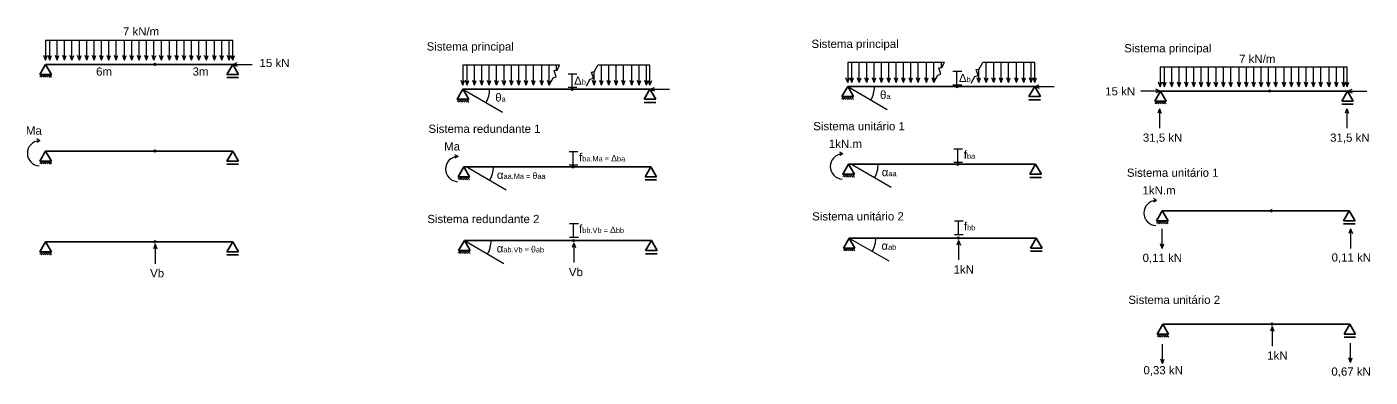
# Model space of a CAD drawing. Header units: millimetres. Extents: x 169 to 2712, y -404 to 335.
# Drawn here: x 1444 to 2081, y 1 to 167 of the extents above; entities that cross this region are included whole.
import ezdxf

# ---------------------------------------------------------------- set-up
doc = ezdxf.new("R2010")
doc.units = ezdxf.units.MM
doc.layers.add('l1', color=7, linetype='Continuous', lineweight=35)
doc.layers.add('l2', color=1, linetype='Continuous', lineweight=30)
doc.styles.get("Standard").update_dxf_attribs({"font": 'txt.shx'})

msp = doc.modelspace()

# ---------------------------------------------------------------- hatches: boundary and pattern name
at = {"layer": 'l1'}
h = msp.add_hatch(dxfattribs=at)
h.set_pattern_fill('ANSI31', color=256, scale=0.2, style=0)
h.set_pattern_definition([(45, (1165.8695, -73.71775), (-0.4490128, 0.4490128), [])])
h.paths.add_polyline_path([(1450.57, 144.76), (1456.06, 144.76), (1456.06, 143.38), (1450.57, 143.38)])
h = msp.add_hatch(dxfattribs=at)
h.set_pattern_fill('ANSI31', color=256, scale=0.2, style=0)
h.set_pattern_definition([(45, (1545.9214, -84.2632), (-0.4490128, 0.4490128), [])])
h.paths.add_polyline_path([(1830.62, 134.22), (1836.11, 134.22), (1836.11, 132.83), (1830.62, 132.83)])
h = msp.add_hatch(dxfattribs=at)
h.set_pattern_fill('ANSI31', color=256, scale=0.2, style=0)
h.set_pattern_definition([(45, (1363.5964, -85.512), (-0.4490128, 0.4490128), [])])
h.paths.add_polyline_path([(1648.3, 132.97), (1653.79, 132.97), (1653.79, 131.59), (1648.3, 131.59)])
h = msp.add_hatch(dxfattribs=at)
h.set_pattern_fill('ANSI31', color=256, scale=0.2, style=0)
h.set_pattern_definition([(45, (1694.1125, -86.3445), (-0.4490128, 0.4490128), [])])
h.paths.add_polyline_path([(1978.82, 132.13), (1984.3, 132.13), (1984.3, 130.75), (1978.82, 130.75)])
h = msp.add_hatch(dxfattribs=at)
h.set_pattern_fill('ANSI31', color=256, scale=0.2, style=0)
h.set_pattern_definition([(45, (1165.8695, -114.78944), (-0.4490128, 0.4490128), [])])
h.paths.add_polyline_path([(1450.57, 103.69), (1456.06, 103.69), (1456.06, 102.31), (1450.57, 102.31)])
h = msp.add_hatch(dxfattribs=at)
h.set_pattern_fill('ANSI31', color=256, scale=0.2, style=0)
h.set_pattern_definition([(45, (1364.01266, -122.28225), (-0.4490128, 0.4490128), [])])
h.paths.add_polyline_path([(1648.72, 96.2), (1654.2, 96.2), (1654.2, 94.82), (1648.72, 94.82)])
h = msp.add_hatch(dxfattribs=at)
h.set_pattern_fill('ANSI31', color=256, scale=0.2, style=0)
h.set_pattern_definition([(45, (1546.3377, -121.03345), (-0.4490128, 0.4490128), [])])
h.paths.add_polyline_path([(1831.04, 97.45), (1836.53, 97.45), (1836.53, 96.06), (1831.04, 96.06)])
h = msp.add_hatch(dxfattribs=at)
h.set_pattern_fill('ANSI31', color=256, scale=0.2, style=0)
h.set_pattern_definition([(45, (1694.94506, -143.0956), (-0.4490128, 0.4490128), [])])
h.paths.add_polyline_path([(1979.65, 75.38), (1985.14, 75.38), (1985.14, 74), (1979.65, 74)])
h = msp.add_hatch(dxfattribs=at)
h.set_pattern_fill('ANSI31', color=256, scale=0.2, style=0)
h.set_pattern_definition([(45, (1165.8695, -157.8037), (-0.4490128, 0.4490128), [])])
h.paths.add_polyline_path([(1450.57, 60.68), (1456.06, 60.68), (1456.06, 59.29), (1450.57, 59.29)])
h = msp.add_hatch(dxfattribs=at)
h.set_pattern_fill('ANSI31', color=256, scale=0.2, style=0)
h.set_pattern_definition([(45, (1364.2902, -157.2487), (-0.4490128, 0.4490128), [])])
h.paths.add_polyline_path([(1648.99, 61.23), (1654.48, 61.23), (1654.48, 59.85), (1648.99, 59.85)])
h = msp.add_hatch(dxfattribs=at)
h.set_pattern_fill('ANSI31', color=256, scale=0.2, style=0)
h.set_pattern_definition([(45, (1546.6152, -155.9999), (-0.4490128, 0.4490128), [])])
h.paths.add_polyline_path([(1831.32, 62.48), (1836.81, 62.48), (1836.81, 61.1), (1831.32, 61.1)])
h = msp.add_hatch(dxfattribs=at)
h.set_pattern_fill('ANSI31', color=256, scale=0.2, style=0)
h.set_pattern_definition([(45, (1695.2226, -196.7941), (-0.4490128, 0.4490128), [])])
h.paths.add_polyline_path([(1979.93, 21.69), (1985.41, 21.69), (1985.41, 20.3), (1979.93, 20.3)])

# ---------------------------------------------------------------- linework, layer by layer
for p, q in [((1694.29, 146.58), (1695.66, 146.78)), ((1695.24, 143.64), (1694.29, 146.58)), ((1695.66, 146.78), (1696.88, 149.07)), ((1713.23, 145.9), (1715.02, 149.07)), ((1876.62, 147.83), (1877.99, 148.03)), ((1877.56, 144.89), (1876.62, 147.83)), ((1877.99, 148.03), (1879.2, 150.32)), ((1894.23, 147.12), (1895.6, 147.32)), ((1895.18, 144.18), (1894.23, 147.12)), ((1895.55, 147.15), (1897.35, 150.32)), ((1691.92, 139.73), (1693.74, 143.16)), ((1693.74, 143.16), (1695.24, 143.64)), ((1700.91, 145), (1705.07, 145)), ((1702.82, 138.64), (1702.82, 145)), ((1709.56, 139.28), (1711.35, 142.45)), ((1711.35, 142.45), (1712.85, 142.93)), ((1711.91, 145.87), (1713.27, 146.07)), ((1712.85, 142.93), (1711.91, 145.87)), ((1874.24, 140.98), (1876.06, 144.41)), ((1876.06, 144.41), (1877.56, 144.89)), ((1883.23, 146.24), (1887.4, 146.24)), ((1885.15, 139.89), (1885.15, 146.24)), ((1891.88, 140.53), (1893.68, 143.7)), ((1893.68, 143.7), (1895.18, 144.18)), ((1651.04, 137.72), (1669.82, 126.88)), ((1700.91, 138.64), (1705.07, 138.64)), ((1833.37, 138.97), (1852.14, 128.13)), ((1883.23, 139.89), (1887.4, 139.89)), ((1701.32, 108.23), (1705.49, 108.23)), ((1703.24, 101.87), (1703.24, 108.23)), ((1883.65, 109.47), (1887.81, 109.47)), ((1885.56, 103.12), (1885.56, 109.47)), ((1701.32, 101.87), (1705.49, 101.87)), ((1835.16, 102.2), (1853.93, 91.36)), ((1883.65, 103.12), (1887.81, 103.12)), ((1652.83, 100.95), (1671.6, 90.11)), ((1701.6, 74.05), (1705.77, 74.05)), ((1703.52, 67.69), (1703.52, 74.05)), ((1883.92, 75.3), (1888.09, 75.3)), ((1885.84, 68.94), (1885.84, 75.3)), ((1651.74, 65.98), (1670.51, 55.15)), ((1701.6, 67.69), (1705.77, 67.69)), ((1834.06, 67.23), (1852.83, 56.39)), ((1883.92, 68.94), (1888.09, 68.94))]:
    msp.add_line(p, q)
for centre in [(1651.04, 137.72), (1833.37, 138.97), (1835.16, 102.2), (1652.83, 100.95), (1651.74, 65.98), (1834.06, 67.23)]:
    msp.add_arc(centre, 12.66, 330, 0)
for p, q in [((1450.57, 144.76), (1453.32, 149.51)), ((1453.32, 149.51), (1490.7, 149.51)), ((1453.32, 149.51), (1456.06, 144.76)), ((1490.7, 149.51), (1541.96, 149.51)), ((1539.21, 144.76), (1541.96, 149.51)), ((1541.96, 149.51), (1544.7, 144.76)), ((1450.57, 144.76), (1456.06, 144.76)), ((1539.21, 144.76), (1544.7, 144.76)), ((1539.21, 143.29), (1544.7, 143.29)), ((1648.3, 132.97), (1651.04, 137.72)), ((1651.04, 137.72), (1688.43, 137.72)), ((1651.04, 137.72), (1653.79, 132.97)), ((1688.43, 137.72), (1739.68, 137.72)), ((1736.94, 132.97), (1739.68, 137.72)), ((1739.68, 137.72), (1742.43, 132.97)), ((1830.62, 134.22), (1833.37, 138.97)), ((1830.62, 134.22), (1836.11, 134.22)), ((1833.37, 138.97), (1870.75, 138.97)), ((1833.37, 138.97), (1836.11, 134.22)), ((1870.75, 138.97), (1922.01, 138.97)), ((1919.26, 134.22), (1922.01, 138.97)), ((1919.26, 134.22), (1924.75, 134.22)), ((1922.01, 138.97), (1924.75, 134.22)), ((1978.82, 132.13), (1981.56, 136.89)), ((1981.56, 136.89), (2018.94, 136.89)), ((1981.56, 136.89), (1984.3, 132.13)), ((2018.94, 136.89), (2070.2, 136.89)), ((2067.46, 132.13), (2070.2, 136.89)), ((2070.2, 136.89), (2072.94, 132.13)), ((1648.3, 132.97), (1653.79, 132.97)), ((1736.94, 132.97), (1742.43, 132.97)), ((1736.94, 131.49), (1742.43, 131.49)), ((1919.26, 132.74), (1924.75, 132.74)), ((1978.82, 132.13), (1984.3, 132.13)), ((2067.46, 132.13), (2072.94, 132.13)), ((2067.46, 130.66), (2072.94, 130.66)), ((1450.57, 103.69), (1453.32, 108.44)), ((1453.32, 108.44), (1490.7, 108.44)), ((1453.32, 108.44), (1456.06, 103.69)), ((1490.7, 108.44), (1541.96, 108.44)), ((1539.21, 103.69), (1541.96, 108.44)), ((1541.96, 108.44), (1544.7, 103.69)), ((1450.57, 103.69), (1456.06, 103.69)), ((1539.21, 103.69), (1544.7, 103.69)), ((1539.21, 102.22), (1544.7, 102.22)), ((1831.04, 97.45), (1833.79, 102.2)), ((1833.79, 102.2), (1871.17, 102.2)), ((1833.79, 102.2), (1836.53, 97.45)), ((1871.17, 102.2), (1922.43, 102.2)), ((1919.68, 97.45), (1922.43, 102.2)), ((1922.43, 102.2), (1925.17, 97.45)), ((1648.72, 96.2), (1651.46, 100.95)), ((1648.72, 96.2), (1654.2, 96.2)), ((1651.46, 100.95), (1688.84, 100.95)), ((1651.46, 100.95), (1654.2, 96.2)), ((1688.84, 100.95), (1740.1, 100.95)), ((1737.36, 96.2), (1740.1, 100.95)), ((1737.36, 96.2), (1742.84, 96.2)), ((1740.1, 100.95), (1742.84, 96.2)), ((1831.04, 97.45), (1836.53, 97.45)), ((1919.68, 97.45), (1925.17, 97.45)), ((1919.68, 95.97), (1925.17, 95.97)), ((1737.36, 94.72), (1742.84, 94.72)), ((1979.65, 75.38), (1982.39, 80.14)), ((1982.39, 80.14), (2019.77, 80.14)), ((1982.39, 80.14), (1985.14, 75.38)), ((2019.77, 80.14), (2071.03, 80.14)), ((2068.29, 75.38), (2071.03, 80.14)), ((2071.03, 80.14), (2073.78, 75.38)), ((1979.65, 75.38), (1985.14, 75.38)), ((2068.29, 75.38), (2073.78, 75.38)), ((2068.29, 73.91), (2073.78, 73.91)), ((1450.57, 60.68), (1453.32, 65.43)), ((1453.32, 65.43), (1490.7, 65.43)), ((1453.32, 65.43), (1456.06, 60.68)), ((1490.7, 65.43), (1541.96, 65.43)), ((1539.21, 60.68), (1541.96, 65.43)), ((1541.96, 65.43), (1544.7, 60.68)), ((1648.99, 61.23), (1651.74, 65.98)), ((1651.74, 65.98), (1689.12, 65.98)), ((1651.74, 65.98), (1654.48, 61.23)), ((1689.12, 65.98), (1740.38, 65.98)), ((1737.63, 61.23), (1740.38, 65.98)), ((1740.38, 65.98), (1743.12, 61.23)), ((1831.32, 62.48), (1834.06, 67.23)), ((1834.06, 67.23), (1871.44, 67.23)), ((1834.06, 67.23), (1836.81, 62.48)), ((1871.44, 67.23), (1922.7, 67.23)), ((1919.96, 62.48), (1922.7, 67.23)), ((1922.7, 67.23), (1925.45, 62.48)), ((1450.57, 60.68), (1456.06, 60.68)), ((1539.21, 60.68), (1544.7, 60.68)), ((1539.21, 59.2), (1544.7, 59.2)), ((1648.99, 61.23), (1654.48, 61.23)), ((1737.63, 61.23), (1743.12, 61.23)), ((1737.63, 59.76), (1743.12, 59.76)), ((1831.32, 62.48), (1836.81, 62.48)), ((1919.96, 62.48), (1925.45, 62.48)), ((1919.96, 61.01), (1925.45, 61.01)), ((1979.93, 21.69), (1982.67, 26.44)), ((1982.67, 26.44), (2020.05, 26.44)), ((1982.67, 26.44), (1985.41, 21.69)), ((2020.05, 26.44), (2071.31, 26.44)), ((2068.57, 21.69), (2071.31, 26.44)), ((2071.31, 26.44), (2074.05, 21.69)), ((1979.93, 21.69), (1985.41, 21.69)), ((2068.57, 21.69), (2074.05, 21.69)), ((2068.57, 20.21), (2074.05, 20.21))]:
    msp.add_line(p, q, dxfattribs=at)
for centre in [(1505.1, 149.51), (1702.82, 137.72), (1885.15, 138.97), (2033.34, 136.89), (1505.1, 108.44), (1885.56, 102.2), (1703.24, 100.95), (2034.17, 80.14), (1505.1, 65.43), (1703.52, 65.98), (1885.84, 67.23), (2034.45, 26.44)]:
    msp.add_circle(centre, 0.395, dxfattribs=at)
at = {"layer": 'l2'}
for p, q in [((1541.96, 160.86), (1453.32, 160.86)), ((1453.32, 160.86), (1453.32, 151.52)), ((1455.33, 151.52), (1455.33, 160.86)), ((1458.82, 151.52), (1458.82, 160.86)), ((1462.31, 151.52), (1462.31, 160.86)), ((1465.8, 151.52), (1465.8, 160.86)), ((1469.3, 151.52), (1469.3, 160.86)), ((1472.79, 151.52), (1472.79, 160.86)), ((1476.28, 151.52), (1476.28, 160.86)), ((1479.77, 151.52), (1479.77, 160.86)), ((1483.27, 151.52), (1483.27, 160.86)), ((1486.76, 151.52), (1486.76, 160.86)), ((1490.7, 151.52), (1490.7, 160.86)), ((1494.19, 151.52), (1494.19, 160.86)), ((1497.68, 151.52), (1497.68, 160.86)), ((1501.18, 151.52), (1501.18, 160.86)), ((1504.67, 151.52), (1504.67, 160.86)), ((1508.16, 151.52), (1508.16, 160.86)), ((1512.01, 151.52), (1512.01, 160.86)), ((1515.5, 151.52), (1515.5, 160.86)), ((1518.99, 151.52), (1518.99, 160.86)), ((1522.49, 151.52), (1522.49, 160.86)), ((1525.98, 151.52), (1525.98, 160.86)), ((1529.47, 151.52), (1529.47, 160.86)), ((1533.32, 151.52), (1533.32, 160.86)), ((1536.81, 151.52), (1536.81, 160.86)), ((1540.3, 151.52), (1540.3, 160.86)), ((1541.96, 151.52), (1541.96, 160.86)), ((1453.32, 151.52), (1452.51, 153.66)), ((1453.32, 151.52), (1454.12, 153.66)), ((1455.33, 151.52), (1454.52, 153.66)), ((1455.33, 151.52), (1456.13, 153.66)), ((1458.82, 151.52), (1458.01, 153.66)), ((1458.82, 151.52), (1459.63, 153.66)), ((1462.31, 151.52), (1461.5, 153.66)), ((1462.31, 151.52), (1463.12, 153.66)), ((1465.8, 151.52), (1465, 153.66)), ((1465.8, 151.52), (1466.61, 153.66)), ((1469.3, 151.52), (1468.49, 153.66)), ((1469.3, 151.52), (1470.1, 153.66)), ((1472.79, 151.52), (1471.98, 153.66)), ((1472.79, 151.52), (1473.6, 153.66)), ((1476.28, 151.52), (1475.47, 153.66)), ((1476.28, 151.52), (1477.09, 153.66)), ((1479.77, 151.52), (1478.97, 153.66)), ((1479.77, 151.52), (1480.58, 153.66)), ((1483.27, 151.52), (1482.46, 153.66)), ((1483.27, 151.52), (1484.07, 153.66)), ((1486.76, 151.52), (1485.95, 153.66)), ((1486.76, 151.52), (1487.57, 153.66)), ((1490.7, 151.52), (1489.89, 153.66)), ((1490.7, 151.52), (1491.51, 153.66)), ((1494.19, 151.52), (1493.38, 153.66)), ((1494.19, 151.52), (1495, 153.66)), ((1497.68, 151.52), (1496.88, 153.66)), ((1497.68, 151.52), (1498.49, 153.66)), ((1501.18, 151.52), (1500.37, 153.66)), ((1501.18, 151.52), (1501.98, 153.66)), ((1504.67, 151.52), (1503.86, 153.66)), ((1504.67, 151.52), (1505.48, 153.66)), ((1508.16, 151.52), (1507.35, 153.66)), ((1508.16, 151.52), (1508.97, 153.66)), ((1512.01, 151.52), (1511.2, 153.66)), ((1512.01, 151.52), (1512.82, 153.66)), ((1515.5, 151.52), (1514.69, 153.66)), ((1515.5, 151.52), (1516.31, 153.66)), ((1518.99, 151.52), (1518.19, 153.66)), ((1518.99, 151.52), (1519.8, 153.66)), ((1522.49, 151.52), (1521.68, 153.66)), ((1522.49, 151.52), (1523.29, 153.66)), ((1525.98, 151.52), (1525.17, 153.66)), ((1525.98, 151.52), (1526.79, 153.66)), ((1529.47, 151.52), (1528.66, 153.66)), ((1529.47, 151.52), (1530.28, 153.66)), ((1533.32, 151.52), (1532.51, 153.66)), ((1533.32, 151.52), (1534.12, 153.66)), ((1536.81, 151.52), (1536, 153.66)), ((1536.81, 151.52), (1537.62, 153.66)), ((1540.3, 151.52), (1539.49, 153.66)), ((1540.3, 151.52), (1541.11, 153.66)), ((1541.96, 151.52), (1541.15, 153.66)), ((1541.96, 151.52), (1542.76, 153.66)), ((1541.96, 149.51), (1544.09, 150.32)), ((1541.96, 149.51), (1544.09, 148.71)), ((1541.96, 149.51), (1551.18, 149.51)), ((1651.04, 149.07), (1651.04, 139.73)), ((1696.88, 149.07), (1651.04, 149.07)), ((1653.05, 139.73), (1653.05, 149.07)), ((1656.55, 139.73), (1656.55, 149.07)), ((1660.04, 139.73), (1660.04, 149.07)), ((1663.53, 139.73), (1663.53, 149.07)), ((1667.02, 139.73), (1667.02, 149.07)), ((1670.52, 139.73), (1670.52, 149.07)), ((1674.01, 139.73), (1674.01, 149.07)), ((1677.5, 139.73), (1677.5, 149.07)), ((1680.99, 139.73), (1680.99, 149.07)), ((1684.49, 139.73), (1684.49, 149.07)), ((1688.43, 139.73), (1688.43, 149.07)), ((1691.92, 139.73), (1691.92, 149.07)), ((1695.41, 146.74), (1695.41, 149.07)), ((1739.68, 149.07), (1715.02, 149.07)), ((1716.72, 139.73), (1716.72, 149.07)), ((1720.21, 139.73), (1720.21, 149.07)), ((1723.71, 139.73), (1723.71, 149.07)), ((1727.2, 139.73), (1727.2, 149.07)), ((1731.04, 139.73), (1731.04, 149.07)), ((1734.54, 139.73), (1734.54, 149.07)), ((1738.03, 139.73), (1738.03, 149.07)), ((1739.68, 139.73), (1739.68, 149.07)), ((1833.37, 150.32), (1833.37, 140.98)), ((1879.2, 150.32), (1833.37, 150.32)), ((1835.38, 140.98), (1835.38, 150.32)), ((1838.87, 140.98), (1838.87, 150.32)), ((1842.36, 140.98), (1842.36, 150.32)), ((1845.86, 140.98), (1845.86, 150.32)), ((1849.35, 140.98), (1849.35, 150.32)), ((1852.84, 140.98), (1852.84, 150.32)), ((1856.33, 140.98), (1856.33, 150.32)), ((1859.83, 140.98), (1859.83, 150.32)), ((1863.32, 140.98), (1863.32, 150.32)), ((1866.81, 140.98), (1866.81, 150.32)), ((1870.75, 140.98), (1870.75, 150.32)), ((1874.24, 140.98), (1874.24, 150.32)), ((1877.74, 147.99), (1877.74, 150.32)), ((1895.55, 140.98), (1895.55, 147.15)), ((1922.01, 150.32), (1897.35, 150.32)), ((1899.05, 140.98), (1899.05, 150.32)), ((1902.54, 140.98), (1902.54, 150.32)), ((1906.03, 140.98), (1906.03, 150.32)), ((1909.52, 140.98), (1909.52, 150.32)), ((1913.37, 140.98), (1913.37, 150.32)), ((1916.86, 140.98), (1916.86, 150.32)), ((1920.35, 140.98), (1920.35, 150.32)), ((1922.01, 140.98), (1922.01, 150.32)), ((2070.07, 148.23), (1981.43, 148.23)), ((1981.43, 148.23), (1981.43, 138.9)), ((1983.44, 138.9), (1983.44, 148.23)), ((1986.94, 138.9), (1986.94, 148.23)), ((1990.43, 138.9), (1990.43, 148.23)), ((1993.92, 138.9), (1993.92, 148.23)), ((1997.41, 138.9), (1997.41, 148.23)), ((2000.91, 138.9), (2000.91, 148.23)), ((2004.4, 138.9), (2004.4, 148.23)), ((2007.89, 138.9), (2007.89, 148.23)), ((2011.38, 138.9), (2011.38, 148.23)), ((2014.88, 138.9), (2014.88, 148.23)), ((2018.82, 138.9), (2018.82, 148.23)), ((2022.31, 138.9), (2022.31, 148.23)), ((2025.8, 138.9), (2025.8, 148.23)), ((2029.29, 138.9), (2029.29, 148.23)), ((2032.79, 138.9), (2032.79, 148.23)), ((2036.28, 138.9), (2036.28, 148.23)), ((2040.12, 138.9), (2040.12, 148.23)), ((2043.62, 138.9), (2043.62, 148.23)), ((2047.11, 138.9), (2047.11, 148.23)), ((2050.6, 138.9), (2050.6, 148.23)), ((2054.09, 138.9), (2054.09, 148.23)), ((2057.59, 138.9), (2057.59, 148.23)), ((2061.43, 138.9), (2061.43, 148.23)), ((2064.93, 138.9), (2064.93, 148.23)), ((2068.42, 138.9), (2068.42, 148.23)), ((2070.07, 138.9), (2070.07, 148.23)), ((1651.04, 139.73), (1650.24, 141.87)), ((1651.04, 139.73), (1651.85, 141.87)), ((1653.05, 139.73), (1652.25, 141.87)), ((1653.05, 139.73), (1653.86, 141.87)), ((1656.55, 139.73), (1655.74, 141.87)), ((1656.55, 139.73), (1657.35, 141.87)), ((1660.04, 139.73), (1659.23, 141.87)), ((1660.04, 139.73), (1660.84, 141.87)), ((1663.53, 139.73), (1662.72, 141.87)), ((1663.53, 139.73), (1664.34, 141.87)), ((1667.02, 139.73), (1666.22, 141.87)), ((1667.02, 139.73), (1667.83, 141.87)), ((1670.52, 139.73), (1669.71, 141.87)), ((1670.52, 139.73), (1671.32, 141.87)), ((1674.01, 139.73), (1673.2, 141.87)), ((1674.01, 139.73), (1674.81, 141.87)), ((1677.5, 139.73), (1676.69, 141.87)), ((1677.5, 139.73), (1678.31, 141.87)), ((1680.99, 139.73), (1680.19, 141.87)), ((1680.99, 139.73), (1681.8, 141.87)), ((1684.49, 139.73), (1683.68, 141.87)), ((1684.49, 139.73), (1685.29, 141.87)), ((1688.43, 139.73), (1687.62, 141.87)), ((1688.43, 139.73), (1689.23, 141.87)), ((1691.92, 139.73), (1691.11, 141.87)), ((1691.92, 139.73), (1692.73, 141.87)), ((1713.23, 139.73), (1712.42, 141.87)), ((1713.23, 139.73), (1713.23, 145.9)), ((1713.23, 139.73), (1714.03, 141.87)), ((1716.72, 139.73), (1715.91, 141.87)), ((1716.72, 139.73), (1717.53, 141.87)), ((1720.21, 139.73), (1719.41, 141.87)), ((1720.21, 139.73), (1721.02, 141.87)), ((1723.71, 139.73), (1722.9, 141.87)), ((1723.71, 139.73), (1724.51, 141.87)), ((1727.2, 139.73), (1726.39, 141.87)), ((1727.2, 139.73), (1728, 141.87)), ((1731.04, 139.73), (1730.24, 141.87)), ((1731.04, 139.73), (1731.85, 141.87)), ((1734.54, 139.73), (1733.73, 141.87)), ((1734.54, 139.73), (1735.34, 141.87)), ((1738.03, 139.73), (1737.22, 141.87)), ((1738.03, 139.73), (1738.84, 141.87)), ((1739.68, 139.73), (1738.88, 141.87)), ((1739.68, 139.73), (1740.49, 141.87)), ((1833.37, 140.98), (1832.56, 143.12)), ((1833.37, 140.98), (1834.18, 143.12)), ((1835.38, 140.98), (1834.57, 143.12)), ((1835.38, 140.98), (1836.18, 143.12)), ((1838.87, 140.98), (1838.06, 143.12)), ((1838.87, 140.98), (1839.68, 143.12)), ((1842.36, 140.98), (1841.56, 143.12)), ((1842.36, 140.98), (1843.17, 143.12)), ((1845.86, 140.98), (1845.05, 143.12)), ((1845.86, 140.98), (1846.66, 143.12)), ((1849.35, 140.98), (1848.54, 143.12)), ((1849.35, 140.98), (1850.15, 143.12)), ((1852.84, 140.98), (1852.03, 143.12)), ((1852.84, 140.98), (1853.65, 143.12)), ((1856.33, 140.98), (1855.53, 143.12)), ((1856.33, 140.98), (1857.14, 143.12)), ((1859.83, 140.98), (1859.02, 143.12)), ((1859.83, 140.98), (1860.63, 143.12)), ((1863.32, 140.98), (1862.51, 143.12)), ((1863.32, 140.98), (1864.12, 143.12)), ((1866.81, 140.98), (1866, 143.12)), ((1866.81, 140.98), (1867.62, 143.12)), ((1870.75, 140.98), (1869.94, 143.12)), ((1870.75, 140.98), (1871.56, 143.12)), ((1874.24, 140.98), (1873.44, 143.12)), ((1874.24, 140.98), (1875.05, 143.12)), ((1895.55, 140.98), (1894.75, 143.12)), ((1895.55, 140.98), (1896.36, 143.12)), ((1899.05, 140.98), (1898.24, 143.12)), ((1899.05, 140.98), (1899.85, 143.12)), ((1902.54, 140.98), (1901.73, 143.12)), ((1902.54, 140.98), (1903.34, 143.12)), ((1906.03, 140.98), (1905.22, 143.12)), ((1906.03, 140.98), (1906.84, 143.12)), ((1909.52, 140.98), (1908.72, 143.12)), ((1909.52, 140.98), (1910.33, 143.12)), ((1913.37, 140.98), (1912.56, 143.12)), ((1913.37, 140.98), (1914.18, 143.12)), ((1916.86, 140.98), (1916.05, 143.12)), ((1916.86, 140.98), (1917.67, 143.12)), ((1920.35, 140.98), (1919.55, 143.12)), ((1920.35, 140.98), (1921.16, 143.12)), ((1922.01, 140.98), (1921.2, 143.12)), ((1922.01, 140.98), (1922.82, 143.12)), ((1981.43, 138.9), (1980.63, 141.04)), ((1981.43, 138.9), (1982.24, 141.04)), ((1983.44, 138.9), (1982.64, 141.04)), ((1983.44, 138.9), (1984.25, 141.04)), ((1986.94, 138.9), (1986.13, 141.04)), ((1986.94, 138.9), (1987.74, 141.04)), ((1990.43, 138.9), (1989.62, 141.04)), ((1990.43, 138.9), (1991.23, 141.04)), ((1993.92, 138.9), (1993.11, 141.04)), ((1993.92, 138.9), (1994.73, 141.04)), ((1997.41, 138.9), (1996.61, 141.04)), ((1997.41, 138.9), (1998.22, 141.04)), ((2000.91, 138.9), (2000.1, 141.04)), ((2000.91, 138.9), (2001.71, 141.04)), ((2004.4, 138.9), (2003.59, 141.04)), ((2004.4, 138.9), (2005.2, 141.04)), ((2007.89, 138.9), (2007.08, 141.04)), ((2007.89, 138.9), (2008.7, 141.04)), ((2011.38, 138.9), (2010.58, 141.04)), ((2011.38, 138.9), (2012.19, 141.04)), ((2014.88, 138.9), (2014.07, 141.04)), ((2014.88, 138.9), (2015.68, 141.04)), ((2018.82, 138.9), (2018.01, 141.04)), ((2018.82, 138.9), (2019.62, 141.04)), ((2022.31, 138.9), (2021.5, 141.04)), ((2022.31, 138.9), (2023.12, 141.04)), ((2025.8, 138.9), (2024.99, 141.04)), ((2025.8, 138.9), (2026.61, 141.04)), ((2029.29, 138.9), (2028.49, 141.04)), ((2029.29, 138.9), (2030.1, 141.04)), ((2032.79, 138.9), (2031.98, 141.04)), ((2032.79, 138.9), (2033.59, 141.04)), ((2036.28, 138.9), (2035.47, 141.04)), ((2036.28, 138.9), (2037.09, 141.04)), ((2040.12, 138.9), (2039.32, 141.04)), ((2040.12, 138.9), (2040.93, 141.04)), ((2043.62, 138.9), (2042.81, 141.04)), ((2043.62, 138.9), (2044.42, 141.04)), ((2047.11, 138.9), (2046.3, 141.04)), ((2047.11, 138.9), (2047.92, 141.04)), ((2050.6, 138.9), (2049.8, 141.04)), ((2050.6, 138.9), (2051.41, 141.04)), ((2054.09, 138.9), (2053.29, 141.04)), ((2054.09, 138.9), (2054.9, 141.04)), ((2057.59, 138.9), (2056.78, 141.04)), ((2057.59, 138.9), (2058.39, 141.04)), ((2061.43, 138.9), (2060.63, 141.04)), ((2061.43, 138.9), (2062.24, 141.04)), ((2064.93, 138.9), (2064.12, 141.04)), ((2064.93, 138.9), (2065.73, 141.04)), ((2068.42, 138.9), (2067.61, 141.04)), ((2068.42, 138.9), (2069.23, 141.04)), ((2070.07, 138.9), (2069.27, 141.04)), ((2070.07, 138.9), (2070.88, 141.04)), ((1739.68, 137.72), (1741.82, 138.53)), ((1739.68, 137.72), (1741.82, 136.91)), ((1739.68, 137.72), (1748.9, 137.72)), ((1922.01, 138.97), (1924.15, 139.78)), ((1922.01, 138.97), (1924.15, 138.16)), ((1922.01, 138.97), (1931.23, 138.97)), ((1981.43, 136.89), (1972.21, 136.89)), ((1981.43, 136.89), (1979.3, 137.69)), ((1981.43, 136.89), (1979.3, 136.08)), ((2070.2, 136.89), (2072.34, 137.69)), ((2070.2, 136.89), (2072.34, 136.08)), ((2070.2, 136.89), (2079.42, 136.89)), ((1981.15, 128.5), (1980.34, 126.36)), ((1981.15, 128.5), (1981.15, 119.28)), ((1981.15, 128.5), (1981.96, 126.36)), ((2069.88, 128.5), (2069.07, 126.36)), ((2069.88, 128.5), (2069.88, 119.28)), ((2069.88, 128.5), (2070.69, 126.36)), ((1450.63, 113.34), (1449.11, 114.2)), ((1450.63, 113.34), (1449.11, 112.49)), ((1648.78, 105.85), (1647.26, 106.7)), ((1648.78, 105.85), (1647.26, 105)), ((1831.1, 107.1), (1829.58, 107.95)), ((1831.1, 107.1), (1829.58, 106.25)), ((1979.71, 85.04), (1978.19, 85.89)), ((1979.71, 85.04), (1978.19, 84.18)), ((1982.39, 62.31), (1982.39, 71.53)), ((2071.69, 71.53), (2070.89, 69.39)), ((2071.69, 71.53), (2071.69, 62.31)), ((2071.69, 71.53), (2072.5, 69.39)), ((1505.2, 64.24), (1504.39, 62.1)), ((1505.2, 64.24), (1505.2, 55.02)), ((1505.2, 64.24), (1506, 62.1)), ((1703.62, 64.79), (1702.81, 62.66)), ((1703.62, 64.79), (1703.62, 55.57)), ((1703.62, 64.79), (1704.43, 62.66)), ((1885.94, 66.04), (1885.14, 63.9)), ((1885.94, 66.04), (1885.94, 56.82)), ((1885.94, 66.04), (1886.75, 63.9)), ((1982.39, 62.31), (1981.59, 64.44)), ((1982.39, 62.31), (1983.2, 64.44)), ((2034.55, 25.25), (2033.74, 23.11)), ((2034.55, 25.25), (2034.55, 16.03)), ((2034.55, 25.25), (2035.36, 23.11)), ((1982.53, 7.71), (1982.53, 16.93)), ((2071.58, 8.25), (2071.59, 17.47)), ((1982.53, 7.71), (1981.72, 9.85)), ((1982.53, 7.71), (1983.34, 9.85)), ((2071.58, 8.25), (2070.77, 10.39)), ((2071.58, 8.25), (2072.39, 10.39))]:
    msp.add_line(p, q, dxfattribs=at)
for centre in [(1450.63, 107.37), (1648.78, 99.88), (1831.1, 101.13), (1979.71, 79.06)]:
    msp.add_arc(centre, 5.97, 93.29416, 267.13826, dxfattribs=at)

# ---------------------------------------------------------------- texts
at = {"char_height": 3.8852}
for s, insert, width, attachment_point in [('{\\fArial|b0|i0|c0|p34;7 kN/m}', (1489.96, 167.08), 22.1962, 1), ('{\\fArial|b0|i0|c0|p34;Sistema principal}', (1633.87, 159.94), 49.3759, 1), ('{\\fArial|b0|i0|c0|p34;Sistema principal}', (1816.2, 161.19), 49.3759, 1), ('{\\fArial|b0|i0|c0|p34;Sistema principal}', (1964.39, 159.11), 49.3759, 1), ('{\\fArial|b0|i0|c0|p34;7 kN/m}', (2018.84, 154.05), 22.1962, 1), ('{\\fArial|b0|i0|c0|p34;6m}', (1477.22, 148.06), 16.5679, 1), ('{\\fArial|b0|i0|c0|p34;3m}', (1522.95, 148.06), 16.5679, 1), ('{\\fArial|b0|i0|c0|p34;15 kN}', (1554.69, 152.13), 16.5679, 1), ('{\\fArial|b0|i0|c0|p34;Δ\\H0.64347x;b}', (1703.75, 143.76), 16.5679, 1), ('{\\fArial|b0|i0|c0|p34;Δ\\H0.64347x;b}', (1886.08, 145.01), 16.5679, 1), ('{\\fArial|b0|i0|c0|p34;θ\\H0.64347x;a}', (1666.36, 135.77), 16.5679, 1), ('{\\fArial|b0|i0|c0|p34;θ\\H0.64347x;a}', (1848.69, 137.02), 16.5679, 1), ('{\\fArial|b0|i0|c0|p34;15 kN}', (1969.56, 138.69), 22.1962, 3), ('{\\fArial|b0|i0|c0|p34;Sistema redundante 1}', (1634.73, 120.93), 55.9129, 1), ('{\\fArial|b0|i0|c0|p34;Sistema unitário 1}', (1817.05, 122.18), 55.9129, 1), ('{\\fArial|b0|i0|c0|p34;Ma}', (1443.99, 120.08), 16.5679, 1), ('{\\fArial|b0|i0|c0|p34;31,5 kN}', (1973.22, 116.74), 23.9682, 1), ('{\\fArial|b0|i0|c0|p34;31,5 kN}', (2061.95, 116.74), 23.9682, 1), ('{\\fArial|b0|i0|c0|p34;Ma}', (1642.13, 112.58), 16.5679, 1), ('{\\fArial|b0|i0|c0|p34;1kN.m}', (1824.45, 113.83), 16.5679, 1), ('{\\fArial|b0|i0|c0|p34;f\\H0.64347x;ba}', (1888.39, 108.66), 24.8316, 1), ('{\\fArial|b0|i0|c0|p34;f\\H0.64347x;ba.Ma = \\H1.2x;Δ\\H0.83333x;ba}', (1706.06, 107.42), 24.8316, 1), ('{\\fArial|b0|i0|c0|p34;α\\H0.64347x;aa.Ma = \\H1.2x;θ\\H0.83333x;aa}', (1667.16, 99.14), 27.545, 1), ('{\\fArial|b0|i0|c0|p34;α\\H0.64347x;aa}', (1849.49, 100.39), 27.545, 1), ('{\\fArial|b0|i0|c0|p34;Sistema unitário 1}', (1965.66, 100.12), 55.9129, 1), ('{\\fArial|b0|i0|c0|p34;1kN.m}', (1973.06, 91.77), 16.5679, 1), ('{\\fArial|b0|i0|c0|p34;Sistema redundante 2}', (1634.2, 78.18), 55.9129, 1), ('{\\fArial|b0|i0|c0|p34;Sistema unitário 2}', (1816.52, 79.43), 55.9129, 1), ('{\\fArial|b0|i0|c0|p34;f\\H0.64347x;bb.Vb = \\H1.2x;Δ\\H0.83333x;bb}', (1706.09, 73.49), 24.8316, 1), ('{\\fArial|b0|i0|c0|p34;f\\H0.64347x;bb}', (1888.41, 74.74), 24.8316, 1), ('{\\fArial|b0|i0|c0|p34;α\\H0.64347x;ab}', (1849.37, 65.52), 27.1133, 1), ('{\\fArial|b0|i0|c0|p34;α\\H0.64347x;ab.Vb = \\H1.2x;θ\\H0.83333x;ab}', (1667.05, 64.27), 27.1133, 1), ('{\\fArial|b0|i0|c0|p34;0,11 kN}', (1973.11, 59.77), 23.9682, 1), ('{\\fArial|b0|i0|c0|p34;0,11 kN}', (2062.66, 59.96), 23.9682, 1), ('{\\fArial|b0|i0|c0|p34;Vb}', (1502.82, 52.49), 16.5679, 1), ('{\\fArial|b0|i0|c0|p34;Vb}', (1701.24, 53.04), 16.5679, 1), ('{\\fArial|b0|i0|c0|p34;1kN}', (1883.56, 54.29), 16.5679, 1), ('{\\fArial|b0|i0|c0|p34;Sistema unitário 2}', (1966.38, 39.88), 55.9129, 1), ('{\\fArial|b0|i0|c0|p34;1kN}', (2032.17, 13.5), 16.5679, 1), ('{\\fArial|b0|i0|c0|p34;0,33 kN}', (1973.49, 6.52), 23.9682, 1), ('{\\fArial|b0|i0|c0|p34;0,67 kN}', (2062.54, 5.9), 23.9682, 1)]:
    msp.add_mtext(s, dxfattribs=dict(at, insert=insert, width=width, attachment_point=attachment_point))

doc.saveas('drawing.dxf')
